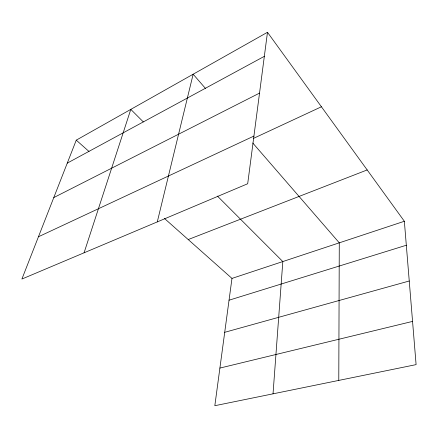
<?xml version="1.0" encoding="UTF-8"?>
<svg xmlns="http://www.w3.org/2000/svg" width="438" height="438" viewBox="0 0 438 438"><rect width="100%" height="100%" fill="white"/><g stroke="black" fill="none" stroke-linecap="round" stroke-linejoin="round"><path stroke-width="0.66" d="M338.782 380.408L339.28 242.838L252.786 143.034M273.027 393.833L282.822 261.557L217.418 196.087M267.476 32.292L247.694 183.741L21.9 279.044L76.261 140.155L267.476 32.292L404.356 221.267L416.1 364.624L214.828 405.708L231.976 278.409L164.338 218.354M157.286 221.902L193.153 74.214L205.614 88.596M84.069 252.803L130.803 109.385L143.314 121.912M67.266 163.128L264.338 56.338M53.786 197.571L259.531 93.108M38.44 236.777L253.925 136.065M253.219 138.507L321.426 106.773M188.214 239.553L367.181 169.939M231.976 278.409L404.356 221.267M229.041 300.205L406.322 245.247M224.716 332.316L409.251 280.999M219.898 368.079L412.558 321.404M76.261 140.155L89.002 151.466"/></g></svg>
